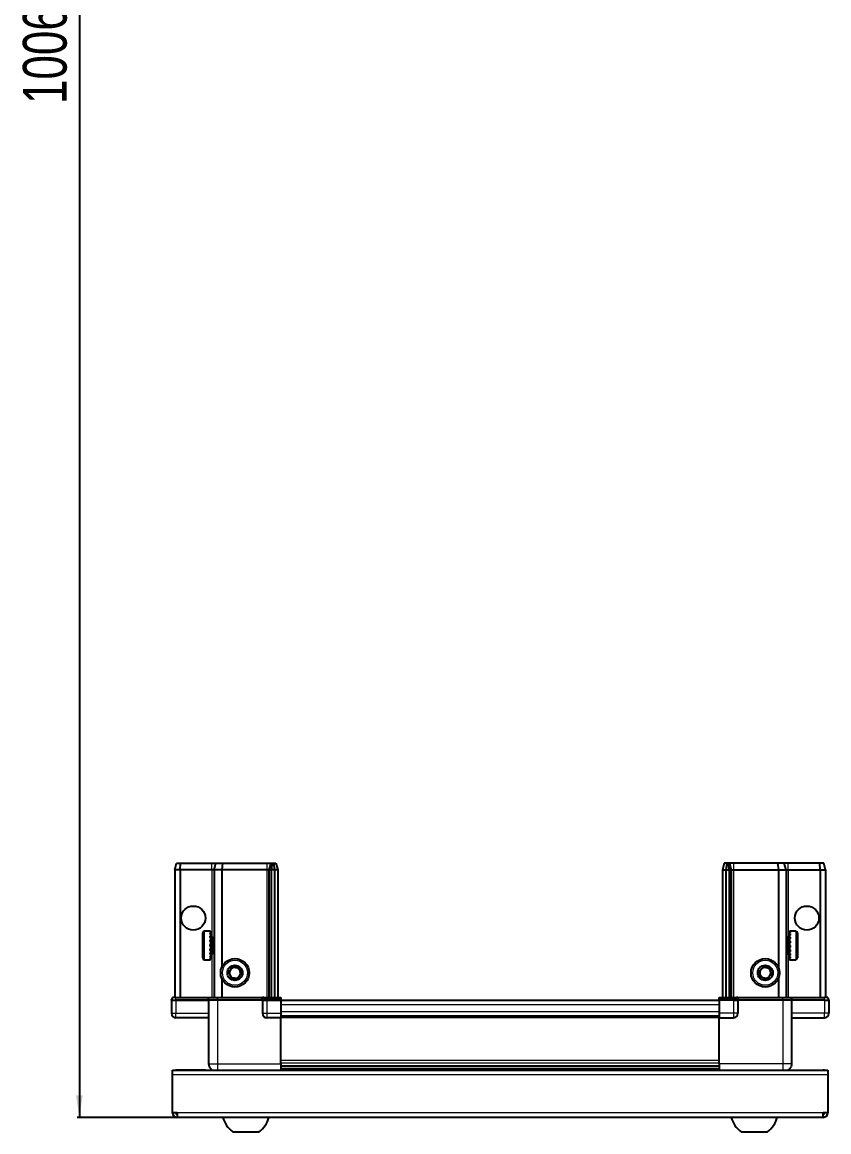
# Model space of a CAD drawing. Header units: millimetres. Extents: x 1014 to 2995, y -721 to 1092.
# Drawn here: x 1070 to 1438, y -721 to -214 of the extents above; entities that cross this region are included whole.
import ezdxf

# ---------------------------------------------------------------- set-up
doc = ezdxf.new("R2010")
doc.units = ezdxf.units.MM
doc.layers.add('FORMAT', color=7, linetype='Continuous')
doc.styles.add('SLDTEXTSTYLE0', font='TXT', dxfattribs={"width": 0.75})
doc.dimstyles.new('SLDDIMSTYLE0', dxfattribs={"dimtxt": 20, "dimasz": 10, "dimexe": 0, "dimexo": 0.0625, "dimgap": 5, "dimtad": 2, "dimdec": 1, "dimrnd": 1e-09, "dimzin": 12, "dimdsep": 46, "dimtxsty": 'SLDTEXTSTYLE0', "dimsah": 1, "dimcen": 0.09, "dimadec": 0, "dimazin": 3, "dimtfac": 1, "dimtofl": 0, "dimtmove": 0, "dimatfit": 3, "dimfxl": 0, "dimfrac": 2, "dimtolj": 1, "dimtzin": 12, "dimarcsym": 0})

# ---------------------------------------------------------------- blocks, each defined once
blk = doc.blocks.new('_D_8')
at = {"layer": 'FORMAT'}
for p, q in [((1140.25, 292.61), (1095.15, 292.61)), ((1096.15, 292.61), (1096.15, -714.09)), ((1140.75, -714.09), (1095.15, -714.09))]:
    blk.add_line(p, q, dxfattribs=at)
for points in [[(1096.15, 292.61), (1094.62, 282.61), (1097.69, 282.61)], [(1096.15, -714.09), (1097.69, -704.09), (1094.62, -704.09)]]:
    blk.add_solid(points, dxfattribs=at)
at = {"layer": 'FORMAT', "insert": (1070.37, -251.38), "char_height": 20, "attachment_point": 1, "rotation": 90, "style": 'SLDTEXTSTYLE0'}
blk.add_mtext('1006,7', dxfattribs=at)

msp = doc.modelspace()

# ---------------------------------------------------------------- linework, layer by layer
at = {"color": 7, "linetype": 'Continuous', "lineweight": 25}
for p, q in [((1139.66, -601.09), (1140.46, -598.09)), ((1139.66, -601.09), (1139.66, -659.39)), ((1142.16, -601.09), (1139.66, -601.09)), ((1140.46, -598.09), (1142.31, -598.09)), ((1142.16, -601.09), (1142.31, -598.09)), ((1142.16, -601.09), (1142.16, -659.39)), ((1156.66, -601.09), (1142.16, -601.09)), ((1142.31, -598.09), (1156.66, -598.09)), ((1156.66, -598.09), (1158.46, -598.09)), ((1157.66, -601.09), (1156.66, -601.09)), ((1157.66, -601.09), (1158.46, -598.09)), ((1157.66, -601.09), (1157.66, -659.39)), ((1161.16, -601.09), (1157.66, -601.09)), ((1158.46, -598.09), (1161.49, -598.09)), ((1161.49, -598.09), (1161.16, -601.09)), ((1161.16, -601.09), (1161.16, -645.59)), ((1181.66, -601.09), (1161.16, -601.09)), ((1161.49, -598.09), (1181.66, -598.09)), ((1181.66, -598.09), (1183.46, -598.09)), ((1182.66, -601.09), (1181.66, -601.09)), ((1183.46, -598.09), (1182.66, -601.09)), ((1182.66, -601.09), (1182.66, -659.39)), ((1183.66, -601.09), (1182.66, -601.09)), ((1183.46, -598.09), (1184.2, -598.09)), ((1184.2, -598.09), (1183.66, -601.09)), ((1183.66, -601.09), (1183.66, -659.39)), ((1185.16, -601.09), (1183.66, -601.09)), ((1184.2, -598.09), (1184.7, -598.09)), ((1184.7, -598.09), (1185.85, -598.09)), ((1184.7, -598.09), (1185.16, -601.09)), ((1185.16, -601.09), (1185.16, -659.39)), ((1186.66, -601.09), (1185.16, -601.09)), ((1185.85, -598.09), (1186.66, -601.09)), ((1186.66, -601.09), (1186.66, -659.39)), ((1390.46, -598.09), (1389.66, -601.09)), ((1389.66, -601.09), (1391.16, -601.09)), ((1389.66, -601.09), (1389.66, -659.39)), ((1391.61, -598.09), (1390.46, -598.09)), ((1391.61, -598.09), (1391.16, -601.09)), ((1391.16, -601.09), (1392.66, -601.09)), ((1391.16, -601.09), (1391.16, -659.39)), ((1392.11, -598.09), (1391.61, -598.09)), ((1392.11, -598.09), (1392.66, -601.09)), ((1392.85, -598.09), (1392.11, -598.09)), ((1392.66, -601.09), (1392.66, -659.39)), ((1392.66, -601.09), (1393.66, -601.09)), ((1392.85, -598.09), (1393.66, -601.09)), ((1394.66, -598.09), (1392.85, -598.09)), ((1393.66, -601.09), (1393.66, -659.39)), ((1393.66, -601.09), (1394.66, -601.09)), ((1414.82, -598.09), (1394.66, -598.09)), ((1394.66, -601.09), (1415.16, -601.09)), ((1414.82, -598.09), (1415.16, -601.09)), ((1417.85, -598.09), (1414.82, -598.09)), ((1415.16, -601.09), (1415.16, -645.59)), ((1415.16, -601.09), (1418.66, -601.09)), ((1418.66, -601.09), (1417.85, -598.09)), ((1419.66, -598.09), (1417.85, -598.09)), ((1418.66, -601.09), (1418.66, -659.39)), ((1418.66, -601.09), (1419.66, -601.09)), ((1434, -598.09), (1419.66, -598.09)), ((1419.66, -601.09), (1434.16, -601.09)), ((1434.16, -601.09), (1434, -598.09)), ((1435.85, -598.09), (1434, -598.09)), ((1434.16, -601.09), (1434.16, -659.39)), ((1434.16, -601.09), (1436.66, -601.09)), ((1436.66, -601.09), (1435.85, -598.09)), ((1436.66, -601.09), (1436.66, -659.39)), ((1152.46, -641.29), (1152.46, -629.89)), ((1155.66, -629.09), (1153.26, -629.09)), ((1155.66, -629.09), (1155.66, -629.09)), ((1155.66, -629.09), (1156.16, -629.09)), ((1155.66, -629.28), (1156.16, -629.28)), ((1155.66, -629.28), (1155.66, -629.5)), ((1155.66, -629.5), (1156.16, -629.5)), ((1155.66, -630.07), (1156.16, -630.07)), ((1155.66, -630.07), (1155.66, -630.5)), ((1155.66, -630.5), (1156.16, -630.5)), ((1155.66, -631.41), (1156.16, -631.41)), ((1155.66, -631.41), (1155.66, -632)), ((1155.66, -632), (1156.16, -632)), ((1155.66, -633.15), (1156.16, -633.15)), ((1155.66, -633.15), (1155.66, -633.85)), ((1156.16, -629.28), (1156.16, -629.09)), ((1156.16, -629.5), (1156.16, -629.28)), ((1156.16, -630.07), (1156.16, -629.5)), ((1156.16, -630.5), (1156.16, -630.07)), ((1156.16, -631.41), (1156.16, -630.5)), ((1156.26, -631.19), (1156.16, -631.19)), ((1156.16, -632), (1156.16, -631.41)), ((1156.16, -633.15), (1156.16, -632)), ((1156.16, -633.85), (1156.16, -633.15)), ((1156.26, -639.99), (1156.26, -631.19)), ((1157.14, -632.28), (1156.66, -631.59)), ((1156.66, -639.59), (1156.66, -631.59)), ((1157.62, -631.59), (1157.14, -632.28)), ((1157.14, -638.9), (1157.14, -632.28)), ((1157.66, -631.59), (1157.62, -631.59)), ((1157.62, -639.59), (1157.62, -631.59)), ((1418.69, -631.59), (1418.66, -631.59)), ((1419.17, -632.28), (1418.69, -631.59)), ((1418.69, -631.59), (1418.69, -639.59)), ((1419.66, -631.59), (1419.17, -632.28)), ((1419.17, -632.28), (1419.17, -638.9)), ((1419.66, -631.59), (1419.66, -639.59)), ((1420.16, -631.19), (1420.06, -631.19)), ((1420.06, -631.19), (1420.06, -639.99)), ((1423.06, -629.09), (1420.16, -629.09)), ((1420.66, -629.09), (1420.16, -629.09)), ((1420.16, -629.09), (1420.16, -629.13)), ((1420.16, -629.13), (1420.16, -629.42)), ((1420.66, -629.13), (1420.16, -629.13)), ((1420.66, -629.42), (1420.16, -629.42)), ((1420.16, -629.42), (1420.16, -629.69)), ((1420.66, -629.69), (1420.16, -629.69)), ((1420.16, -629.69), (1420.16, -630.36)), ((1420.66, -630.36), (1420.16, -630.36)), ((1420.16, -630.36), (1420.16, -630.83)), ((1420.16, -630.83), (1420.16, -631.81)), ((1420.66, -630.83), (1420.16, -630.83)), ((1420.66, -631.81), (1420.16, -631.81)), ((1420.16, -631.81), (1420.16, -632.43)), ((1420.16, -632.43), (1420.16, -633.63)), ((1420.66, -632.43), (1420.16, -632.43)), ((1420.66, -629.13), (1420.66, -629.09)), ((1420.66, -629.69), (1420.66, -629.42)), ((1420.66, -630.83), (1420.66, -630.36)), ((1420.66, -632.43), (1420.66, -631.81)), ((1423.86, -629.89), (1423.86, -641.29)), ((1155.66, -633.85), (1156.16, -633.85)), ((1155.66, -635.13), (1156.16, -635.13)), ((1155.66, -635.13), (1155.66, -635.87)), ((1155.66, -635.28), (1156.16, -635.28)), ((1155.66, -635.78), (1156.16, -635.78)), ((1155.66, -635.87), (1156.16, -635.87)), ((1155.66, -637.16), (1156.16, -637.16)), ((1155.66, -637.16), (1155.66, -637.87)), ((1155.66, -637.87), (1156.16, -637.87)), ((1156.16, -635.13), (1156.16, -633.85)), ((1156.16, -635.28), (1156.16, -635.13)), ((1156.16, -635.87), (1156.16, -635.78)), ((1156.16, -637.16), (1156.16, -635.87)), ((1156.16, -637.87), (1156.16, -637.16)), ((1156.16, -639.03), (1156.16, -637.87)), ((1420.66, -633.63), (1420.16, -633.63)), ((1420.16, -633.63), (1420.16, -634.26)), ((1420.66, -634.26), (1420.16, -634.26)), ((1420.16, -634.34), (1420.16, -635.64)), ((1420.66, -634.34), (1420.16, -634.34)), ((1420.66, -635.64), (1420.16, -635.64)), ((1420.66, -636.12), (1420.16, -636.12)), ((1420.16, -636.12), (1420.16, -636.37)), ((1420.16, -636.37), (1420.16, -637.64)), ((1420.66, -636.37), (1420.16, -636.37)), ((1420.66, -637.64), (1420.16, -637.64)), ((1420.16, -637.64), (1420.16, -638.33)), ((1420.16, -638.33), (1420.16, -639.45)), ((1420.66, -638.33), (1420.16, -638.33)), ((1420.66, -634.34), (1420.66, -633.63)), ((1420.66, -636.37), (1420.66, -635.64)), ((1420.66, -638.33), (1420.66, -637.64)), ((1153.26, -642.09), (1155.66, -642.09)), ((1155.66, -639.03), (1156.16, -639.03)), ((1155.66, -639.03), (1155.66, -639.63)), ((1155.66, -639.63), (1156.16, -639.63)), ((1155.66, -640.57), (1156.16, -640.57)), ((1155.66, -640.57), (1155.66, -641.01)), ((1155.66, -641.01), (1156.16, -641.01)), ((1155.66, -641.61), (1156.16, -641.61)), ((1155.66, -641.61), (1155.66, -641.85)), ((1155.66, -641.85), (1156.16, -641.85)), ((1155.66, -642.07), (1156.16, -642.07)), ((1155.66, -642.07), (1155.66, -642.09)), ((1155.66, -642.08), (1156.16, -642.08)), ((1156.16, -639.63), (1156.16, -639.03)), ((1156.16, -640.57), (1156.16, -639.63)), ((1156.16, -639.99), (1156.26, -639.99)), ((1156.16, -641.01), (1156.16, -640.57)), ((1156.16, -641.61), (1156.16, -641.01)), ((1156.16, -641.85), (1156.16, -641.61)), ((1156.16, -642.07), (1156.16, -641.85)), ((1156.16, -642.08), (1156.16, -642.07)), ((1156.66, -639.59), (1157.14, -638.9)), ((1157.14, -638.9), (1157.62, -639.59)), ((1157.62, -639.59), (1157.66, -639.59)), ((1418.66, -639.59), (1418.69, -639.59)), ((1418.69, -639.59), (1419.17, -638.9)), ((1419.17, -638.9), (1419.66, -639.59)), ((1420.06, -639.99), (1420.16, -639.99)), ((1420.66, -639.45), (1420.16, -639.45)), ((1420.16, -639.45), (1420.16, -640.02)), ((1420.16, -640.02), (1420.16, -640.87)), ((1420.66, -640.02), (1420.16, -640.02)), ((1420.66, -640.87), (1420.16, -640.87)), ((1420.16, -640.87), (1420.16, -641.27)), ((1420.16, -641.27), (1420.16, -641.78)), ((1420.66, -641.27), (1420.16, -641.27)), ((1420.66, -641.78), (1420.16, -641.78)), ((1420.16, -641.78), (1420.16, -641.97)), ((1420.16, -641.97), (1420.16, -642.09)), ((1420.66, -641.97), (1420.16, -641.97)), ((1420.16, -642.09), (1423.06, -642.09)), ((1420.66, -640.02), (1420.66, -639.45)), ((1420.66, -641.27), (1420.66, -640.87)), ((1420.66, -641.97), (1420.66, -641.78)), ((1161.16, -650.59), (1161.16, -659.39)), ((1415.16, -650.59), (1415.16, -659.39)), ((1138.65, -659.39), (1138.15, -660.25)), ((1138.15, -660.59), (1138.15, -660.25)), ((1138.15, -660.59), (1140.15, -660.59)), ((1138.16, -660.59), (1138.16, -666.59)), ((1140.15, -659.39), (1138.65, -659.39)), ((1140.15, -659.39), (1154.96, -659.39)), ((1154.96, -660.59), (1140.15, -660.59)), ((1140.16, -660.59), (1154.96, -660.59)), ((1154.96, -659.39), (1155.16, -659.39)), ((1155.16, -660.59), (1154.96, -660.59)), ((1155.16, -660.59), (1155.16, -659.39)), ((1155.16, -659.39), (1159.16, -659.39)), ((1159.16, -660.59), (1155.16, -660.59)), ((1155.16, -660.59), (1155.16, -689.59)), ((1159.16, -659.39), (1179.46, -659.39)), ((1179.46, -660.59), (1159.16, -660.59)), ((1179.46, -659.39), (1179.66, -659.39)), ((1179.66, -660.59), (1179.46, -660.59)), ((1179.66, -660.59), (1179.66, -659.39)), ((1180.33, -659.39), (1179.66, -659.39)), ((1179.66, -660.59), (1181.66, -660.59)), ((1179.66, -660.59), (1179.66, -666.59)), ((1180.33, -659.39), (1188.16, -659.39)), ((1188.15, -660.25), (1181.66, -660.25)), ((1188.15, -660.59), (1181.66, -660.59)), ((1181.66, -660.59), (1188.16, -660.59)), ((1188.16, -660.25), (1188.15, -660.25)), ((1188.16, -660.59), (1188.15, -660.59)), ((1188.16, -659.39), (1188.16, -660.25)), ((1188.16, -660.59), (1188.16, -660.25)), ((1188.16, -660.59), (1188.16, -666.59)), ((1388.16, -660.74), (1188.16, -660.74)), ((1388.16, -659.39), (1395.98, -659.39)), ((1388.16, -660.25), (1388.16, -659.39)), ((1388.16, -660.59), (1388.16, -660.25)), ((1394.66, -660.25), (1388.16, -660.25)), ((1394.66, -660.59), (1388.16, -660.59)), ((1388.16, -660.59), (1388.16, -666.59)), ((1394.66, -660.59), (1396.66, -660.59)), ((1396.66, -660.59), (1394.66, -660.59)), ((1396.66, -659.39), (1395.98, -659.39)), ((1396.66, -660.59), (1396.66, -659.39)), ((1396.66, -659.39), (1396.86, -659.39)), ((1396.86, -660.59), (1396.66, -660.59)), ((1396.66, -660.59), (1396.66, -666.59)), ((1396.86, -659.39), (1417.16, -659.39)), ((1417.16, -660.59), (1396.86, -660.59)), ((1417.16, -659.39), (1421.16, -659.39)), ((1421.16, -660.59), (1417.16, -660.59)), ((1421.16, -660.59), (1421.16, -659.39)), ((1421.16, -659.39), (1421.36, -659.39)), ((1421.36, -660.59), (1421.16, -660.59)), ((1421.16, -660.59), (1421.16, -689.59)), ((1421.36, -659.39), (1436.16, -659.39)), ((1436.16, -660.59), (1421.36, -660.59)), ((1437.66, -659.39), (1436.16, -659.39)), ((1436.16, -660.59), (1438.16, -660.59)), ((1438.16, -660.25), (1437.66, -659.39)), ((1438.16, -660.25), (1437.66, -659.39)), ((1438.16, -660.59), (1438.16, -660.25)), ((1438.16, -660.59), (1438.16, -660.25)), ((1438.16, -660.59), (1438.16, -660.59)), ((1438.16, -660.59), (1438.16, -666.59)), ((1155.16, -668.59), (1140.16, -668.59)), ((1188.16, -668.59), (1181.66, -668.59)), ((1188.16, -666.59), (1188.16, -668.59)), ((1388.16, -667.94), (1188.16, -667.94)), ((1188.16, -689.59), (1188.16, -668.59)), ((1388.16, -666.59), (1388.16, -668.59)), ((1388.16, -668.59), (1394.66, -668.59)), ((1388.16, -689.59), (1388.16, -668.59)), ((1421.16, -668.59), (1436.16, -668.59)), ((1138.66, -692.59), (1437.66, -692.59)), ((1138.66, -694.69), (1138.66, -692.59)), ((1153.66, -692.49), (1140.76, -692.49)), ((1153.66, -692.49), (1153.66, -692.59)), ((1188.16, -690.61), (1388.16, -690.61)), ((1188.16, -690.65), (1388.16, -690.65)), ((1212.03, -692.44), (1188.16, -692.44)), ((1206.66, -692.59), (1206.66, -692.44)), ((1206.69, -692.59), (1206.69, -692.44)), ((1206.96, -692.59), (1206.96, -692.44)), ((1207.23, -692.59), (1207.23, -692.44)), ((1207.88, -692.59), (1207.88, -692.44)), ((1208.34, -692.59), (1208.34, -692.44)), ((1209.31, -692.59), (1209.31, -692.44)), ((1209.93, -692.59), (1209.93, -692.44)), ((1211.11, -692.59), (1211.11, -692.44)), ((1211.77, -692.59), (1211.77, -692.44)), ((1211.83, -692.59), (1211.83, -692.44)), ((1213.12, -692.44), (1212.03, -692.44)), ((1213.85, -692.44), (1213.12, -692.44)), ((1213.12, -692.59), (1213.12, -692.44)), ((1213.12, -692.44), (1213.12, -692.44)), ((1213.13, -692.59), (1213.13, -692.44)), ((1213.63, -692.59), (1213.63, -692.44)), ((1213.86, -692.44), (1213.85, -692.44)), ((1213.86, -692.59), (1213.86, -692.44)), ((1214.28, -692.44), (1213.86, -692.44)), ((1362.03, -692.44), (1214.28, -692.44)), ((1215.13, -692.59), (1215.13, -692.44)), ((1215.82, -692.59), (1215.82, -692.44)), ((1216.95, -692.59), (1216.95, -692.44)), ((1217.52, -692.59), (1217.52, -692.44)), ((1218.39, -692.59), (1218.39, -692.44)), ((1218.8, -692.59), (1218.8, -692.44)), ((1219.33, -692.59), (1219.33, -692.44)), ((1219.52, -692.59), (1219.52, -692.44)), ((1219.65, -692.59), (1219.65, -692.44)), ((1356.66, -692.59), (1356.66, -692.44)), ((1356.83, -692.59), (1356.83, -692.44)), ((1357.04, -692.59), (1357.04, -692.44)), ((1357.6, -692.59), (1357.6, -692.44)), ((1358.02, -692.59), (1358.02, -692.44)), ((1358.91, -692.59), (1358.91, -692.44)), ((1359.5, -692.59), (1359.5, -692.44)), ((1360.64, -692.59), (1360.64, -692.44)), ((1361.34, -692.59), (1361.34, -692.44)), ((1362.62, -692.44), (1362.03, -692.44)), ((1362.62, -692.59), (1362.62, -692.44)), ((1362.63, -692.44), (1362.62, -692.44)), ((1363.35, -692.44), (1362.63, -692.44)), ((1362.79, -692.59), (1362.79, -692.44)), ((1363.29, -692.59), (1363.29, -692.44)), ((1363.36, -692.44), (1363.35, -692.44)), ((1363.36, -692.59), (1363.36, -692.44)), ((1364.38, -692.44), (1363.36, -692.44)), ((1388.16, -692.44), (1364.28, -692.44)), ((1364.65, -692.59), (1364.65, -692.44)), ((1365.36, -692.59), (1365.36, -692.44)), ((1366.53, -692.59), (1366.53, -692.44)), ((1367.14, -692.59), (1367.14, -692.44)), ((1368.08, -692.59), (1368.08, -692.44)), ((1368.53, -692.59), (1368.53, -692.44)), ((1369.15, -692.59), (1369.15, -692.44)), ((1369.4, -692.59), (1369.4, -692.44)), ((1369.63, -692.59), (1369.63, -692.44)), ((1369.65, -692.59), (1369.65, -692.44)), ((1422.66, -692.49), (1422.66, -692.59)), ((1422.66, -692.49), (1435.56, -692.49)), ((1437.66, -692.59), (1437.66, -694.69)), ((1138.66, -711.99), (1138.66, -694.69)), ((1437.66, -694.69), (1437.66, -711.99)), ((1140.76, -711.99), (1138.66, -711.99)), ((1140.76, -711.99), (1140.76, -714.09)), ((1435.56, -714.09), (1140.76, -714.09)), ((1437.66, -711.99), (1435.56, -711.99)), ((1435.56, -714.09), (1435.56, -711.99)), ((1166.16, -720.69), (1178.16, -720.69)), ((1398.16, -720.69), (1410.16, -720.69))]:
    msp.add_line(p, q, dxfattribs=at)
at = {"color": 8, "linetype": 'Continuous', "lineweight": 18}
for p, q in [((1156.66, -601.09), (1156.66, -598.09)), ((1156.66, -601.09), (1156.66, -631.59)), ((1181.66, -598.09), (1181.66, -601.09)), ((1181.66, -601.09), (1181.66, -659.39)), ((1394.66, -598.09), (1394.66, -601.09)), ((1394.66, -601.09), (1394.66, -659.39)), ((1419.66, -601.09), (1419.66, -598.09)), ((1419.66, -601.09), (1419.66, -631.59)), ((1153.26, -642.09), (1153.26, -629.09)), ((1423.06, -629.09), (1423.06, -642.09)), ((1156.66, -639.59), (1156.66, -659.39)), ((1419.66, -639.59), (1419.66, -659.39)), ((1140.15, -660.59), (1140.15, -659.39)), ((1140.16, -660.59), (1140.16, -666.59)), ((1154.96, -660.59), (1154.96, -659.39)), ((1159.16, -660.59), (1159.16, -659.39)), ((1159.16, -660.59), (1159.16, -689.59)), ((1179.46, -660.59), (1179.46, -659.39)), ((1181.66, -660.59), (1181.66, -660.25)), ((1181.66, -660.59), (1181.66, -666.59)), ((1188.15, -660.59), (1188.15, -660.25)), ((1388.16, -662.74), (1188.16, -662.74)), ((1394.66, -660.59), (1394.66, -660.25)), ((1394.66, -660.59), (1394.66, -666.59)), ((1396.86, -659.39), (1396.86, -660.59)), ((1417.16, -660.59), (1417.16, -659.39)), ((1417.16, -660.59), (1417.16, -689.59)), ((1421.36, -659.39), (1421.36, -660.59)), ((1436.16, -660.59), (1436.16, -659.39)), ((1436.16, -660.59), (1436.16, -666.59)), ((1138.16, -666.59), (1140.16, -666.59)), ((1140.16, -666.59), (1155.16, -666.59)), ((1140.16, -668.59), (1140.16, -666.59)), ((1179.66, -666.59), (1181.66, -666.59)), ((1181.66, -666.59), (1188.16, -666.59)), ((1181.66, -666.59), (1181.66, -668.59)), ((1388.16, -665.94), (1188.16, -665.94)), ((1388.16, -668.59), (1188.16, -668.59)), ((1394.66, -666.59), (1388.16, -666.59)), ((1396.66, -666.59), (1394.66, -666.59)), ((1394.66, -666.59), (1394.66, -668.59)), ((1436.16, -666.59), (1421.16, -666.59)), ((1438.16, -666.59), (1436.16, -666.59)), ((1436.16, -668.59), (1436.16, -666.59)), ((1188.16, -687.99), (1388.16, -687.99)), ((1140.76, -692.59), (1140.76, -692.49)), ((1159.16, -689.59), (1188.16, -689.59)), ((1388.16, -689.4), (1188.16, -689.4)), ((1188.16, -691.85), (1388.16, -691.85)), ((1417.16, -689.59), (1388.16, -689.59)), ((1435.56, -692.59), (1435.56, -692.49)), ((1437.66, -694.69), (1138.66, -694.69)), ((1435.56, -711.99), (1140.76, -711.99))]:
    msp.add_line(p, q, dxfattribs=at)
at = {"color": 7, "linetype": 'Continuous', "lineweight": 25, "flags": 128}
for points in [[(1140.76, -692.49), (1140.35, -692.53), (1140.11, -692.59)], [(1436.2, -692.59), (1435.96, -692.53), (1435.56, -692.49)]]:
    msp.add_lwpolyline(points, dxfattribs=at)
at = {"color": 7, "linetype": 'Continuous', "lineweight": 25}
for centre, radius in [((1148.16, -623.09), 5.5), ((1428.16, -623.09), 5.5), ((1167.16, -648.09), 6.5), ((1409.16, -648.09), 6.5), ((1167.16, -648.09), 3.46), ((1409.16, -648.09), 3.46)]:
    msp.add_circle(centre, radius, dxfattribs=at)
at = {"color": 8, "linetype": 'Continuous', "lineweight": 18}
for centre in [(1167.16, -648.09), (1409.16, -648.09)]:
    msp.add_circle(centre, 5.7, dxfattribs=at)
at = {"color": 7, "linetype": 'Continuous', "lineweight": 25}
for centre, radius, start, end in [((1153.26, -629.89), 0.8, 90, 180), ((1156.66, -631.19), 0.4, 180, 270), ((1419.66, -631.19), 0.4, 270, 360), ((1423.06, -629.89), 0.8, 360, 90), ((1153.26, -641.29), 0.8, 180, 270), ((1156.66, -639.99), 0.4, 90, 180), ((1419.66, -639.99), 0.4, 0, 90), ((1423.06, -641.29), 0.8, 270, 0), ((1167.16, -648.09), 2.5, 147.376, 207.376), ((1167.16, -648.09), 2.5, 87.376, 147.376), ((1167.16, -648.09), 2.5, 27.376, 87.376), ((1167.16, -648.09), 2.5, 327.376, 27.376), ((1409.16, -648.09), 2.5, 134.6767, 194.6767), ((1409.16, -648.09), 2.5, 74.6767, 134.6767), ((1409.16, -648.09), 2.5, 14.6767, 74.6767), ((1409.16, -648.09), 2.5, 314.6767, 14.6767), ((1167.16, -648.09), 2.5, 207.376, 267.376), ((1167.16, -648.09), 2.5, 267.376, 327.376), ((1409.16, -648.09), 2.5, 194.6767, 254.6767), ((1409.16, -648.09), 2.5, 254.6767, 314.6767), ((1140.16, -666.59), 2, 180, 270), ((1181.66, -666.59), 2, 180, 270), ((1394.66, -666.59), 2, 270, 0), ((1436.16, -666.59), 2, 270, 0), ((1140.76, -711.99), 2.1, 180, 270), ((1140.76, -711.99), 0.6, 180, 270), ((1173.18, -711.06), 11.91, 194.7004, 233.8734), ((1171.13, -711.06), 11.91, 306.1266, 345.2996), ((1405.18, -711.06), 11.91, 194.7004, 233.8734), ((1403.13, -711.06), 11.91, 306.1266, 345.2996), ((1435.56, -711.99), 2.1, 270, 0), ((1435.56, -711.99), 0.6, 270, 0)]:
    msp.add_arc(centre, radius, start, end, dxfattribs=at)
for centre, start_param, end_param in [((1181.66, -656.79), 2.418858, 3.141593), ((1394.66, -656.79), 3.141593, 3.864327)]:
    msp.add_ellipse(centre, major_axis=(0, 3.46), ratio=0.57735, start_param=start_param, end_param=end_param, dxfattribs=at)
for points, knots in [([(1164.27, -647.95), (1164.55, -647.52), (1165.07, -646.71), (1165.59, -645.9), (1165.83, -645.52)], [0, 0, 0, 0, 0.534686, 1, 1, 1, 1]), ([(1165.6, -650.52), (1165.54, -650.41), (1165.27, -649.88), (1164.81, -648.99), (1164.43, -648.26), (1164.27, -647.95)], [0, 0, 0, 0, 0.133125, 0.637099, 1, 1, 1, 1]), ([(1165.83, -645.52), (1166.34, -645.55), (1167.31, -645.59), (1168.27, -645.64), (1168.71, -645.66)], [0, 0, 0, 0, 0.534686, 1, 1, 1, 1]), ([(1170.04, -648.22), (1169.76, -648.65), (1169.24, -649.47), (1168.72, -650.27), (1168.48, -650.65)], [0, 0, 0, 0, 0.534686, 1, 1, 1, 1]), ([(1168.71, -645.66), (1168.87, -645.96), (1169.25, -646.69), (1169.71, -647.58), (1169.98, -648.11), (1170.04, -648.22)], [0, 0, 0, 0, 0.362901, 0.866875, 1, 1, 1, 1]), ([(1406.37, -647.32), (1406.74, -646.96), (1407.42, -646.28), (1408.11, -645.61), (1408.42, -645.29)], [0, 0, 0, 0, 0.534686, 1, 1, 1, 1]), ([(1407.1, -650.12), (1407.01, -649.78), (1406.81, -648.99), (1406.55, -648.02), (1406.4, -647.45), (1406.37, -647.32)], [0, 0, 0, 0, 0.362901, 0.866875, 1, 1, 1, 1]), ([(1408.42, -645.29), (1408.92, -645.43), (1409.85, -645.69), (1410.78, -645.94), (1411.21, -646.06)], [0, 0, 0, 0, 0.5346859, 1, 1, 1, 1]), ([(1411.21, -646.06), (1411.24, -646.18), (1411.39, -646.76), (1411.64, -647.72), (1411.85, -648.52), (1411.94, -648.85)], [0, 0, 0, 0, 0.133125, 0.637099, 1, 1, 1, 1]), ([(1168.48, -650.65), (1167.97, -650.63), (1167, -650.58), (1166.04, -650.54), (1165.6, -650.52)], [0, 0, 0, 0, 0.534686, 1, 1, 1, 1]), ([(1409.89, -650.88), (1409.39, -650.74), (1408.46, -650.49), (1407.53, -650.23), (1407.1, -650.12)], [0, 0, 0, 0, 0.534686, 1, 1, 1, 1]), ([(1411.94, -648.85), (1411.57, -649.21), (1410.89, -649.89), (1410.2, -650.57), (1409.89, -650.88)], [0, 0, 0, 0, 0.534686, 1, 1, 1, 1]), ([(1155.16, -689.59), (1155.2, -690.03), (1155.27, -690.7), (1155.71, -691.52), (1156.17, -692.07), (1156.57, -692.43), (1156.83, -692.56), (1156.88, -692.59)], [0, 0, 0, 0, 0.363018, 0.558438, 0.758004, 0.95757, 1, 1, 1, 1]), ([(1188.16, -689.59), (1188.16, -689.98), (1188.16, -690.77), (1188.16, -691.79), (1188.16, -692.42), (1188.16, -692.58), (1188.16, -692.59)], [0, 0, 0, 0, 0.32552, 0.65104, 0.97656, 1, 1, 1, 1]), ([(1388.16, -689.59), (1388.16, -689.98), (1388.16, -690.77), (1388.16, -691.79), (1388.16, -692.42), (1388.16, -692.58), (1388.16, -692.59)], [0, 0, 0, 0, 0.3255201, 0.6510403, 0.9765604, 1, 1, 1, 1]), ([(1421.16, -689.59), (1421.11, -690.03), (1421.04, -690.7), (1420.6, -691.52), (1420.14, -692.07), (1419.74, -692.43), (1419.48, -692.56), (1419.43, -692.59)], [0, 0, 0, 0, 0.363018, 0.558438, 0.758004, 0.95757, 1, 1, 1, 1])]:
    msp.add_open_spline(points, degree=3, knots=knots, dxfattribs=at)
at = {"color": 8, "linetype": 'Continuous', "lineweight": 18}
for points in [[(1155.16, -689.59), (1155.22, -689.59), (1155.34, -689.59), (1156.26, -689.59), (1157.58, -689.59), (1158.63, -689.59), (1159.16, -689.59)], [(1421.16, -689.59), (1421.09, -689.59), (1420.97, -689.59), (1420.05, -689.59), (1418.73, -689.59), (1417.68, -689.59), (1417.16, -689.59)]]:
    msp.add_open_spline(points, degree=3, dxfattribs=at)
for points, knots in [([(1159.16, -689.59), (1159.16, -690.03), (1159.16, -690.7), (1159.16, -691.52), (1159.16, -692.07), (1159.16, -692.43), (1159.16, -692.56), (1159.16, -692.59)], [0, 0, 0, 0, 0.3630185, 0.5584377, 0.7580039, 0.9575702, 1, 1, 1, 1]), ([(1417.16, -689.59), (1417.16, -690.03), (1417.16, -690.7), (1417.16, -691.52), (1417.16, -692.07), (1417.16, -692.43), (1417.16, -692.56), (1417.16, -692.59)], [0, 0, 0, 0, 0.363018, 0.558438, 0.758004, 0.95757, 1, 1, 1, 1])]:
    msp.add_open_spline(points, degree=3, knots=knots, dxfattribs=at)

# ---------------------------------------------------------------- dimensions: what is measured, and where the dimension line sits
at = {"layer": 'FORMAT'}
dim = msp.add_linear_dim(base=(1096.15, -714.09), p1=(1140.26, 292.61), p2=(1140.76, -714.09), angle=90, dimstyle='SLDDIMSTYLE0', dxfattribs=at)
dim.commit()
dim.dimension.update_dxf_attribs({"geometry": '_D_8', "text_midpoint": (1096.15, -210.74), "dimtype": 160})

doc.saveas('drawing.dxf')
